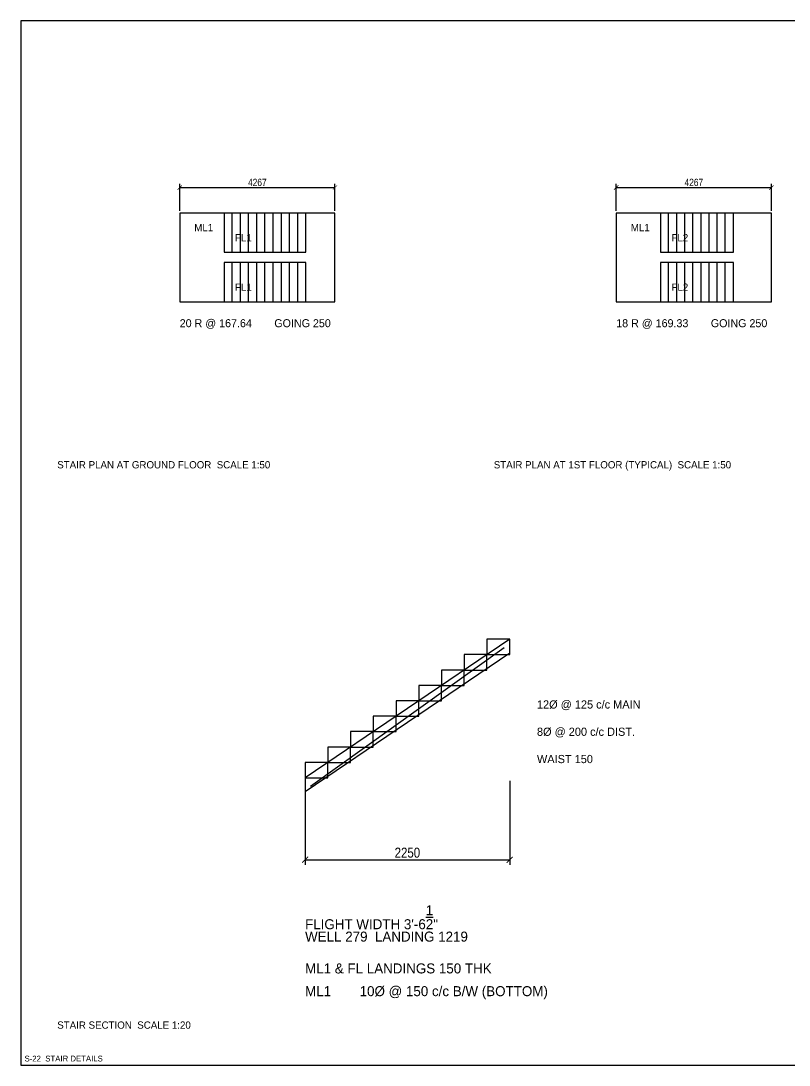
# Model space of a CAD drawing. Extents: x 1000 to 743527, y -207200 to 58857.
# Drawn here: x 565600 to 607838, y -137800 to -80400 of the extents above; entities that cross this region are included whole.
import ezdxf

# ---------------------------------------------------------------- set-up
doc = ezdxf.new("R2010")
doc.units = 0
for name, color, linetype in [('Dimension', 6, 'Continuous'), ('Rod-1', 6, 'Continuous'), ('Sheet', 7, 'Continuous'), ('Slab', 5, 'Continuous'), ('Text-1', 7, 'Continuous'), ('Text-2', 7, 'Continuous'), ('Wall', 1, 'Continuous')]:
    doc.layers.add(name, color=color, linetype=linetype)
doc.styles.add('OpenSansCondensed-Light', font='OpenSansCondensed-Light.ttf')
doc.dimstyles.new('EZDXF', dxfattribs={"dimtxt": 0.25, "dimasz": 0.175, "dimexe": 0.375, "dimexo": 0.125, "dimgap": 0.1, "dimtad": 1, "dimlfac": 100, "dimzin": 12, "dimdsep": 46, "dimtxsty": 'OpenSansCondensed-Light', "dimblk": 'ARCHTICK', "dimcen": 2.5, "dimazin": 3, "dimtfac": 0.5, "dimtmove": 2, "dimatfit": 3})

# ---------------------------------------------------------------- blocks, each defined once
blk = doc.blocks.new('_ARCHTICK')
at = {"color": 0, "linetype": 'BYBLOCK', "const_width": 0.15}
blk.add_lwpolyline([(-0.5, -0.5), (0.5, 0.5)], dxfattribs=at)

msp = doc.modelspace()

# ---------------------------------------------------------------- linework, layer by layer
for p, q in [((577221.2, -93120.6), (577221.2, -90961.6)), ((577671.2, -93120.6), (577671.2, -90961.6)), ((578121.2, -93120.6), (578121.2, -90961.6)), ((578571.2, -93120.6), (578571.2, -90961.6)), ((579021.2, -93120.6), (579021.2, -90961.6)), ((579471.2, -93120.6), (579471.2, -90961.6)), ((579921.2, -93120.6), (579921.2, -90961.6)), ((580371.2, -93120.6), (580371.2, -90961.6)), ((580821.2, -93120.6), (580821.2, -90961.6)), ((601215.6, -93120.6), (601215.6, -90961.6)), ((601660.1, -93120.6), (601660.1, -90961.6)), ((602104.5, -93120.6), (602104.5, -90961.6)), ((602549, -93120.6), (602549, -90961.6)), ((602993.4, -93120.6), (602993.4, -90961.6)), ((603437.9, -93120.6), (603437.9, -90961.6)), ((603882.3, -93120.6), (603882.3, -90961.6)), ((604326.8, -93120.6), (604326.8, -90961.6)), ((577221.2, -95838.4), (577221.2, -93679.4)), ((577671.2, -95838.4), (577671.2, -93679.4)), ((578121.2, -95838.4), (578121.2, -93679.4)), ((578571.2, -95838.4), (578571.2, -93679.4)), ((579021.2, -95838.4), (579021.2, -93679.4)), ((579471.2, -95838.4), (579471.2, -93679.4)), ((579921.2, -95838.4), (579921.2, -93679.4)), ((580371.2, -95838.4), (580371.2, -93679.4)), ((580821.2, -95838.4), (580821.2, -93679.4)), ((601215.6, -95838.4), (601215.6, -93679.4)), ((601660.1, -95838.4), (601660.1, -93679.4)), ((602104.5, -95838.4), (602104.5, -93679.4)), ((602549, -95838.4), (602549, -93679.4)), ((602993.4, -95838.4), (602993.4, -93679.4)), ((603437.9, -95838.4), (603437.9, -93679.4)), ((603882.3, -95838.4), (603882.3, -93679.4)), ((604326.8, -95838.4), (604326.8, -93679.4))]:
    msp.add_line(p, q)
at = {"layer": 'Rod-1'}
msp.add_line((581525, -122460), (592175, -114840), dxfattribs=at)
at = {"layer": 'Sheet'}
msp.add_lwpolyline([(565600, -137800), (647700, -137800), (647700, -80400), (565600, -80400)], close=True, dxfattribs=at)
at = {"layer": 'Slab'}
for points in [[(576771.2, -93120.6), (581271.2, -93120.6), (581271.2, -90961.6), (576771.2, -90961.6)], [(600771.2, -93120.6), (604771.2, -93120.6), (604771.2, -90961.6), (600771.2, -90961.6)], [(576771.2, -95838.4), (581271.2, -95838.4), (581271.2, -93679.4), (576771.2, -93679.4)], [(600771.2, -95838.4), (604771.2, -95838.4), (604771.2, -93679.4), (600771.2, -93679.4)], [(581225, -122760), (592475, -115140), (592475, -114390), (581225, -122010)], [(591225, -115236.7), (592475, -115236.7), (592475, -114390), (591225, -114390)], [(589975, -116083.3), (591225, -116083.3), (591225, -115236.7), (589975, -115236.7)], [(588725, -116930), (589975, -116930), (589975, -116083.3), (588725, -116083.3)], [(587475, -117776.7), (588725, -117776.7), (588725, -116930), (587475, -116930)], [(586225, -118623.3), (587475, -118623.3), (587475, -117776.7), (586225, -117776.7)], [(584975, -119470), (586225, -119470), (586225, -118623.3), (584975, -118623.3)], [(583725, -120316.7), (584975, -120316.7), (584975, -119470), (583725, -119470)], [(582475, -121163.3), (583725, -121163.3), (583725, -120316.7), (582475, -120316.7)], [(581225, -122010), (582475, -122010), (582475, -121163.3), (581225, -121163.3)]]:
    msp.add_lwpolyline(points, close=True, dxfattribs=at)
at = {"layer": 'Wall'}
for points in [[(574332.8, -95838.4), (582867.2, -95838.4), (582867.2, -90961.6), (574332.8, -90961.6)], [(598332.8, -95838.4), (606867.2, -95838.4), (606867.2, -90961.6), (598332.8, -90961.6)]]:
    msp.add_lwpolyline(points, close=True, dxfattribs=at)

# ---------------------------------------------------------------- texts
at = {"layer": 'Sheet'}
for s, height, p in [('STAIR PLAN AT GROUND FLOOR  SCALE 1:50', 400, (567600, -105000)), ('STAIR PLAN AT 1ST FLOOR (TYPICAL)  SCALE 1:50', 400, (591600, -105000)), ('STAIR SECTION  SCALE 1:20', 400, (567600, -135800)), ('S-22  STAIR DETAILS', 320, (565800, -137600))]:
    msp.add_text(s, height=height, dxfattribs=at).set_placement(p)
at = {"layer": 'Text-1'}
for s, p in [('ML1', (575132.8, -91961.6)), ('ML1', (599132.8, -91961.6)), ('FL1', (577371.2, -92520.6)), ('FL2', (601371.2, -92520.6)), ('FL1', (577371.2, -95238.4)), ('FL2', (601371.2, -95238.4))]:
    msp.add_text(s, height=400, dxfattribs=at).set_placement(p)
at = {"layer": 'Text-2'}
for s, height, p in [('20 R @ 167.64', 440, (574332.8, -97238.4)), ('GOING 250', 440, (579532.8, -97238.4)), ('18 R @ 169.33', 440, (598332.8, -97238.4)), ('GOING 250', 440, (603532.8, -97238.4)), ('12%%C @ 125 c/c MAIN', 450, (593975, -118200)), ('8%%C @ 200 c/c DIST.', 450, (593975, -119700)), ('WAIST 150', 450, (593975, -121200)), ('WELL 279  LANDING 1219', 550, (581225, -131010)), ('ML1 & FL LANDINGS 150 THK', 550, (581225, -132760)), ('ML1', 550, (581225, -134010)), ('10%%C @ 150 c/c B/W (BOTTOM)', 550, (584225, -134010))]:
    msp.add_text(s, height=height, dxfattribs=at).set_placement(p)
at = {"layer": 'Text-2', "insert": (581225, -129010), "char_height": 550, "width": 30000, "attachment_point": 1}
msp.add_mtext('FLIGHT WIDTH 3\'-6\\S1/2;"', dxfattribs=at)

# ---------------------------------------------------------------- dimensions: what is measured, and where the dimension line sits
at = {"layer": 'Dimension'}
for base, p1, p2, override in [((574332.8, -89561.6), (574332.8, -90961.6), (582867.2, -90961.6), {"dimtxt": 400, "dimasz": 240, "dimexe": 200, "dimexo": 120, "dimgap": 80, "dimtad": 1, "dimtih": 1, "dimtoh": 1, "dimdec": 0, "dimlfac": 0.5}), ((598332.8, -89561.6), (598332.8, -90961.6), (606867.2, -90961.6), {"dimtxt": 400, "dimasz": 240, "dimexe": 200, "dimexo": 120, "dimgap": 80, "dimtad": 1, "dimtih": 1, "dimtoh": 1, "dimdec": 0, "dimlfac": 0.5}), ((581225, -126510), (581225, -122010), (592475, -122010), {"dimtxt": 550, "dimasz": 330, "dimexe": 275, "dimexo": 165, "dimgap": 110, "dimtad": 1, "dimtih": 1, "dimtoh": 1, "dimdec": 0, "dimlfac": 0.2})]:
    msp.add_linear_dim(base=base, p1=p1, p2=p2, dimstyle='EZDXF', override=override, dxfattribs=at).render()

doc.saveas('drawing.dxf')
